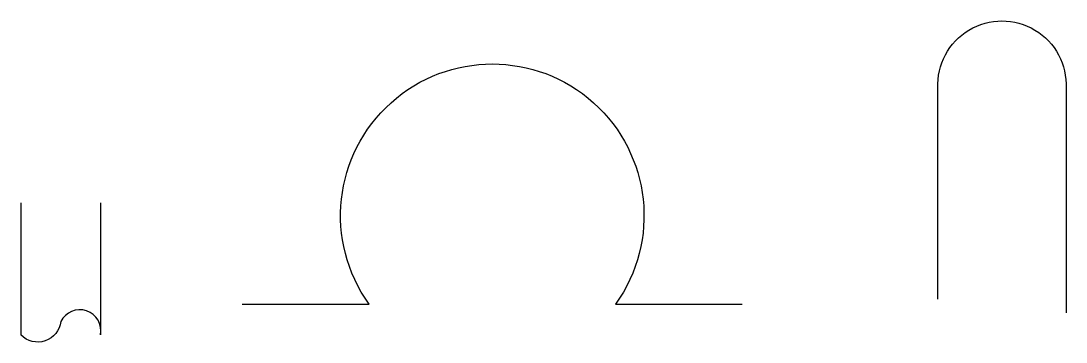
# Model space of a CAD drawing. Header units: millimetres. Extents: x 1403 to 4372, y 1136 to 2048.
import ezdxf

# ---------------------------------------------------------------- set-up
doc = ezdxf.new("R2010")
doc.units = ezdxf.units.MM

msp = doc.modelspace()

# ---------------------------------------------------------------- linework, layer by layer
for points in [[(4008, 1258), (4008, 1856.8, -1.052778), (4371.6, 1856.8), (4371.6, 1218.8)], [(2032.3, 1243.9), (2392.3, 1243.9, -1.948563), (3092.3, 1243.9), (3452.3, 1243.9)], [(1629.8, 1531.9), (1629.8, 1156.2), (1629.8, 1156.2, 0.868983), (1516.6, 1194.5, -0.635954), (1403.5, 1156.2)]]:
    msp.add_lwpolyline(points, format="xyb")
msp.add_lwpolyline([(1403.5, 1531.9), (1403.5, 1156.2)])

doc.saveas('drawing.dxf')
